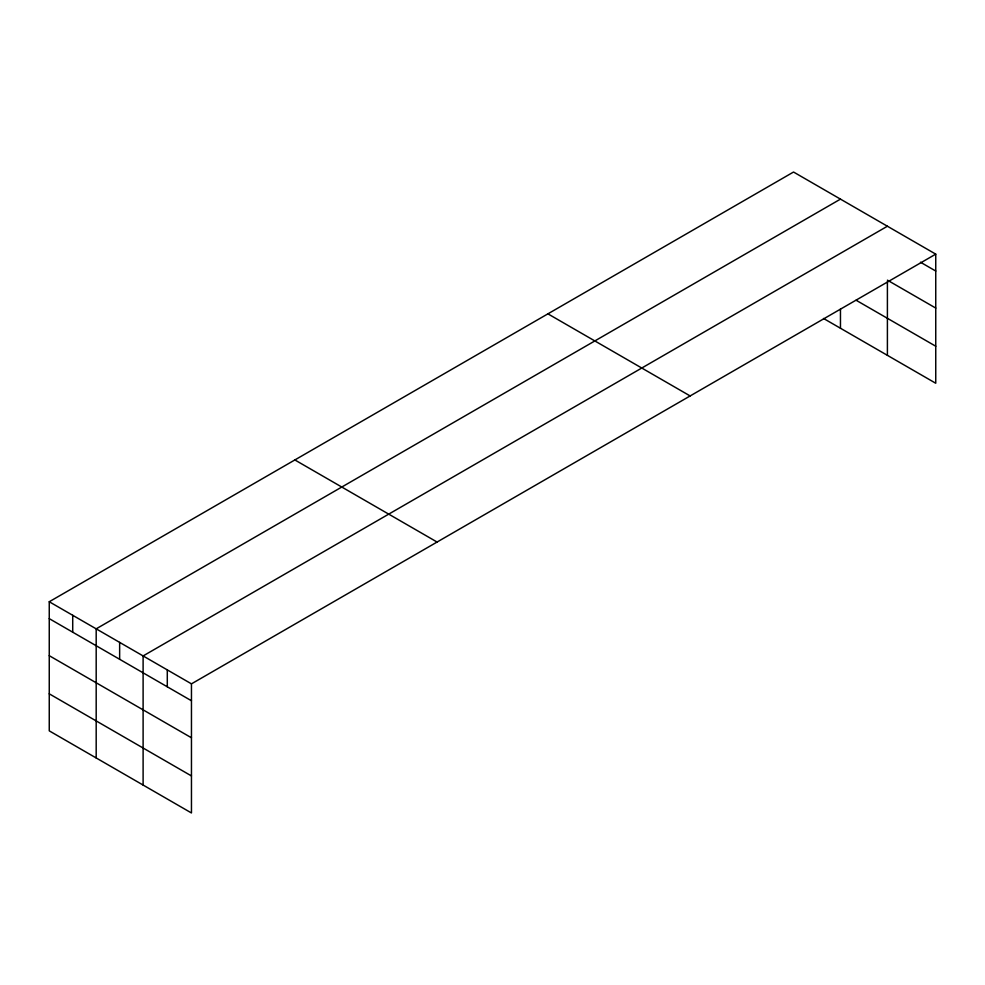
<?xml version="1.0" encoding="UTF-8"?>
<svg xmlns="http://www.w3.org/2000/svg" width="985" height="985" viewBox="0 0 985 985"><rect width="100%" height="100%" fill="white"/><g stroke="black" fill="none" stroke-linecap="round" stroke-linejoin="round"><path stroke-width="1.48" d="M935.75 254.142L793.541 172.03L49.25 601.749L49.25 730.858L191.459 812.97L191.459 683.849L935.75 254.142L935.75 383.251L823.522 318.463M840.464 199.13L96.185 628.836L96.185 757.957M887.399 226.23L143.108 655.936L143.108 785.045M920.482 262.219L935.75 271.035M887.399 280.159L935.75 308.071M856.113 300.24L935.75 346.227M547.919 313.846L690.14 395.945M294.86 459.946L437.081 542.045M49.25 601.749L191.459 683.849M49.25 618.642L191.459 700.754M49.25 655.678L191.459 737.777M49.25 693.822L191.459 775.934M887.399 281.685L887.399 355.339M840.464 308.982L840.464 328.239M167.29 669.899L167.29 686.791M119.641 642.392L119.641 659.285M72.718 615.293L72.718 632.185"/></g></svg>
